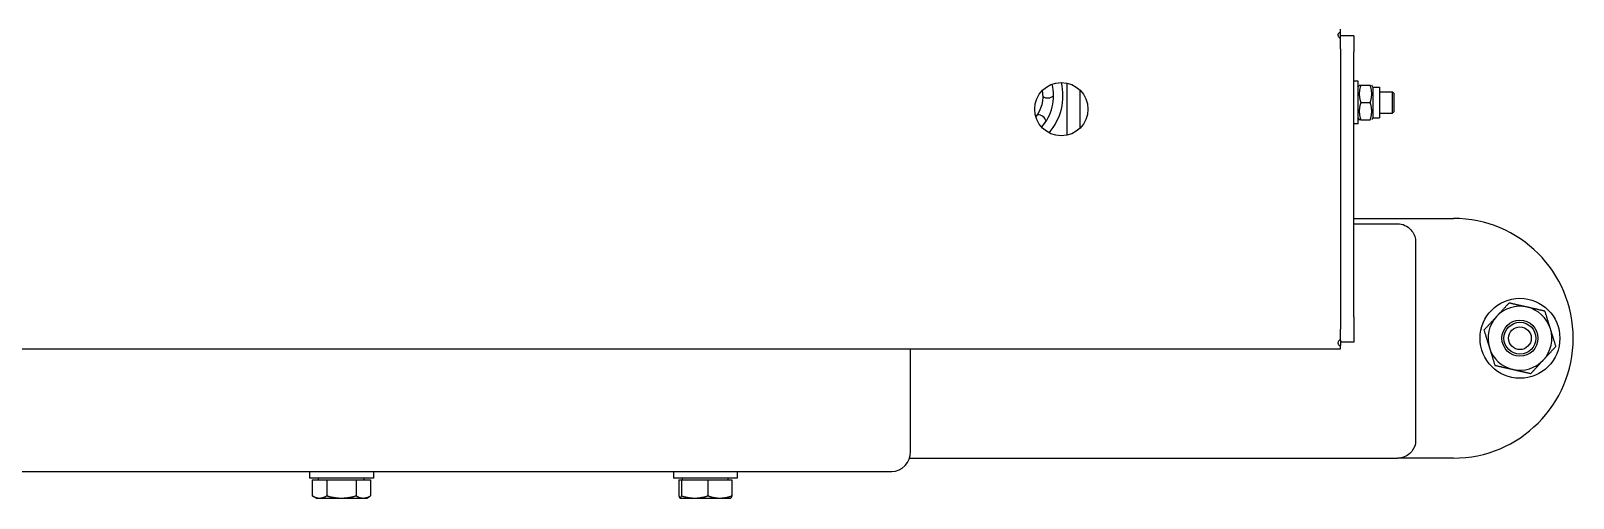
# Model space of a CAD drawing. Extents: x -3873 to 164127, y 7129 to 96529.
# Drawn here: x 54621 to 55201, y 42105 to 42281 of the extents above; entities that cross this region are included whole.
import ezdxf

# ---------------------------------------------------------------- set-up
doc = ezdxf.new("R2010")
doc.units = 0
doc.layers.add('KROMEKA', color=1, linetype='CONTINUOUS')
doc.layers.add('LAYOUT Kromeka', color=1, linetype='CONTINUOUS', lineweight=5)

# ---------------------------------------------------------------- blocks, each defined once
blk = doc.blocks.new('KD21-ara_yolma-64')
at = {"layer": 'KROMEKA', "color": 0}
for p, q in [((142, 1490), (142, -760)), ((96, -175.61), (96, -591.29)), ((86, -374.88), (86.85, -373.41)), ((86, -374.88), (86, -376.15)), ((86, -376.15), (86, -384.38)), ((92.9, -373.41), (86.85, -373.41)), ((92.9, -373.41), (92.9, -378.89)), ((92.9, -375.78), (93.5, -375.78)), ((93.5, -396.38), (93.5, -372.38)), ((96, -372.38), (93.5, -372.38)), ((92.9, -378.89), (86.85, -378.89)), ((92.9, -378.89), (92.9, -389.86)), ((86, -384.38), (86, -392.61)), ((86, -392.61), (86, -393.88)), ((86, -393.88), (86.85, -395.35)), ((92.9, -389.86), (86.85, -389.86)), ((92.9, -389.86), (92.9, -395.35)), ((92.9, -392.98), (93.5, -392.98)), ((92.9, -395.35), (86.85, -395.35)), ((96, -396.38), (93.5, -396.38)), ((93.5, -533.19), (93.5, -509.19)), ((96, -509.19), (93.5, -509.19)), ((86, -511.69), (86.02, -511.65)), ((86, -511.69), (86, -511.72)), ((86, -511.72), (86, -517.19)), ((92.9, -511.24), (86.85, -511.24)), ((92.9, -512.21), (86.85, -512.21)), ((92.9, -511.24), (92.9, -512.21)), ((92.9, -512.21), (92.9, -522.16)), ((92.9, -512.59), (93.5, -512.59)), ((86, -517.19), (86, -526.65)), ((86, -526.65), (86, -530.69)), ((92.9, -522.16), (86.85, -522.16)), ((92.9, -522.16), (92.9, -531.14)), ((86, -530.69), (86.02, -530.72)), ((92.9, -531.14), (86.85, -531.14)), ((92.9, -529.79), (93.5, -529.79)), ((96, -533.19), (93.5, -533.19)), ((101, -597.93), (101, -781.36)), ((103.5, -598.33), (142, -598.33)), ((241.78, -657.11), (222.22, -657.11)), ((224.96, -662.11), (239.04, -662.11)), ((142, -760), (143.23, -760)), ((145.32, -760), (143.23, -760)), ((144.5, -765), (144.5, -760)), ((154, -765), (144.5, -765)), ((145.32, -760), (149.4, -760)), ((254.6, -760), (149.4, -760)), ((154, -765), (253.5, -765)), ((189, -765), (189, -781.36)), ((191, -765), (191, -802.41)), ((226.5, -766.6), (226.5, -765)), ((242.5, -766.6), (242.5, -765)), ((259.5, -765), (253.5, -765)), ((254.6, -760), (258.68, -760)), ((258.68, -760), (260.77, -760)), ((259.5, -765), (259.5, -760)), ((260.77, -760), (262, -760)), ((226.5, -766.6), (242.5, -766.6)), ((228.7, -766.6), (228, -767)), ((228, -767.58), (228, -767)), ((228, -767.58), (228, -771.12)), ((234.5, -767.58), (234.5, -771.12)), ((240.3, -766.6), (241, -767)), ((241, -767), (241, -767.58)), ((241, -767.58), (241, -771.12)), ((228.7, -772.1), (228, -771.7)), ((240.3, -772.1), (228.7, -772.1)), ((228.7, -772.1), (228.7, -774.6)), ((240.3, -774.6), (228.7, -774.6)), ((230.5, -774.6), (230.5, -779.5)), ((238.5, -774.6), (238.5, -779.5)), ((240.3, -772.1), (241, -771.7)), ((240.3, -772.1), (240.3, -774.6)), ((101, -802.41), (101, -781.36)), ((230.5, -779.5), (238.5, -779.5)), ((231, -780), (230.5, -779.5)), ((238, -780), (231, -780)), ((238, -780), (238.5, -779.5)), ((182.6, -788.17), (107.4, -788.17))]:
    blk.add_line(p, q, dxfattribs=at)
for centre, radius in [((232, -655), 10), ((146, -827.41), 15), ((146, -827.41), 6.77), ((146, -827.41), 6), ((146, -827.41), 4.25)]:
    blk.add_circle(centre, radius, dxfattribs=at)
for centre, radius, start, end in [((237, -634.61), 17.48, 227.94324, 284.50553), ((226.62, -646.11), 3.3, 285.80648, 359.85997), ((237, -634.61), 13.52, 233.49796, 278.95081), ((239.52, -649.9), 3.3, 147.44395, 221.49744), ((237, -634.61), 21, 228.67462, 283.77415), ((146, -802.41), 45, 180, 0), ((146, -827.41), 12, 107.22996, 167.22996), ((146, -827.41), 12, 47.22996, 107.22996), ((146, -827.41), 12, 347.22996, 47.22996), ((146, -827.41), 12, 167.22996, 227.22996), ((146, -827.41), 12, 287.22996, 347.22996), ((146, -827.41), 12, 227.22996, 287.22996)]:
    blk.add_arc(centre, radius, start, end, dxfattribs=at)
blk.add_ellipse((103.5, -591.29), major_axis=(-7.5, 0), ratio=0.939693, start_param=0, end_param=1.570796, dxfattribs=at)
for points, weights in [([(86.85, -373.41), (86, -374.88), (86, -376.15)], [1, 1.0379548493, 1]), ([(86, -376.15), (86, -377.42), (86.85, -378.89)], [1, 1.0379548493, 1]), ([(86.85, -378.89), (86, -381.83), (86, -384.38)], [1, 1.0379548493, 1]), ([(86, -384.38), (86, -386.92), (86.85, -389.86)], [1, 1.0379548493, 1]), ([(86.85, -389.86), (86, -391.33), (86, -392.61)], [1, 1.0379548493, 1]), ([(86, -392.61), (86, -393.88), (86.85, -395.35)], [1, 1.0379548493, 1]), ([(86.85, -511.24), (86, -511.5), (86, -511.72)], [1, 1.0379548493, 1]), ([(86, -511.72), (86, -511.95), (86.85, -512.21)], [1, 1.0379548493, 1]), ([(86.85, -512.21), (86, -514.88), (86, -517.19)], [1, 1.0379548493, 1]), ([(86, -517.19), (86, -519.5), (86.85, -522.16)], [1, 1.0379548493, 1]), ([(86.85, -522.16), (86, -524.57), (86, -526.65)], [1, 1.0379548493, 1]), ([(86, -526.65), (86, -528.73), (86.85, -531.14)], [1, 1.0379548493, 1]), ([(86.85, -531.14), (86.13, -530.92), (86.02, -530.72)], [1, 1.03182361031, 1.01028159321]), ([(234.5, -767.58), (231.25, -766.5), (228, -767.58)], [1, 1.15470053838, 1]), ([(241, -767.58), (237.75, -766.5), (234.5, -767.58)], [1, 1.15470053838, 1]), ([(228, -771.12), (231.25, -772.2), (234.5, -771.12)], [1, 1.15470053838, 1]), ([(234.5, -771.12), (237.75, -772.2), (241, -771.12)], [1, 1.15470053838, 1]), ([(142.45, -815.95), (139.37, -816.9), (135.83, -818)], [1, 1.0379548495, 1]), ([(149.06, -813.89), (145.52, -814.99), (142.45, -815.95)], [1, 1.0379548495, 1]), ([(154.15, -818.6), (151.79, -816.42), (149.06, -813.89)], [1, 1.0379548495, 1]), ([(135.83, -818), (135.01, -821.62), (134.3, -824.76)], [1, 1.0379548495, 1]), ([(159.23, -823.3), (156.51, -820.78), (154.15, -818.6)], [1, 1.0379548495, 1]), ([(134.3, -824.76), (133.59, -827.89), (132.77, -831.51)], [1, 1.0379548495, 1]), ([(157.7, -830.06), (158.41, -826.92), (159.23, -823.3)], [1, 1.0379548495, 1]), ([(132.77, -831.51), (135.49, -834.03), (137.85, -836.22)], [1, 1.0379548495, 1]), ([(156.17, -836.82), (156.99, -833.2), (157.7, -830.06)], [1, 1.0379548495, 1]), ([(137.85, -836.22), (140.21, -838.4), (142.94, -840.92)], [1, 1.0379548495, 1]), ([(142.94, -840.92), (146.48, -839.82), (149.55, -838.87)], [1, 1.0379548495, 1]), ([(149.55, -838.87), (152.63, -837.92), (156.17, -836.82)], [1, 1.0379548495, 1])]:
    blk.add_rational_spline(points, weights, degree=2, dxfattribs=at)
for points, knots in [([(145.32, -760), (145.32, -759.95), (145.31, -759.87), (145.27, -759.73), (145.25, -759.67), (145.19, -759.55), (145.15, -759.49), (145.04, -759.35), (144.95, -759.27), (144.73, -759.13), (144.6, -759.07), (144.36, -759.01), (144.25, -759), (144.03, -759), (143.92, -759.02), (143.67, -759.11), (143.55, -759.2), (143.4, -759.39), (143.35, -759.48), (143.28, -759.63), (143.27, -759.69), (143.23, -759.86), (143.23, -759.94), (143.23, -760)], [0, 0, 0, 0, 0.0158145, 0.0158145, 0.0263941, 0.0263941, 0.0394621, 0.0394621, 0.0602581, 0.0602581, 0.084575, 0.084575, 0.1060741, 0.1060741, 0.1288015, 0.1288015, 0.161467, 0.161467, 0.1807716, 0.1807716, 0.1920704, 0.1920704, 0.2095497, 0.2095497, 0.2095497, 0.2095497]), ([(260.77, -760), (260.77, -759.95), (260.77, -759.87), (260.74, -759.73), (260.73, -759.67), (260.69, -759.55), (260.66, -759.49), (260.58, -759.35), (260.51, -759.27), (260.34, -759.13), (260.23, -759.07), (260.02, -759.01), (259.92, -759), (259.7, -759), (259.58, -759.02), (259.29, -759.11), (259.14, -759.2), (258.93, -759.39), (258.86, -759.48), (258.77, -759.63), (258.74, -759.69), (258.69, -759.86), (258.68, -759.94), (258.68, -760)], [0, 0, 0, 0, 0.0158145, 0.0158145, 0.0263941, 0.0263941, 0.0394621, 0.0394621, 0.0602581, 0.0602581, 0.084575, 0.084575, 0.1060741, 0.1060741, 0.1288015, 0.1288015, 0.161467, 0.161467, 0.1807716, 0.1807716, 0.1920704, 0.1920704, 0.2095497, 0.2095497, 0.2095497, 0.2095497]), ([(107.4, -788.17), (106.05, -788.17), (104.77, -787.69), (103.4, -786.66), (103.09, -786.36), (101.66, -784.77), (101, -783.06), (101, -781.36)], [0, 0, 0, 0, 0.375, 0.375, 0.5, 0.5, 1, 1, 1, 1]), ([(189, -781.36), (189, -783.27), (188.12, -785.17), (186.68, -786.44), (185.54, -787.44), (184.07, -788.05), (182.6, -788.17)], [0, 0, 0, 0, 0.880352, 0.880352, 0.880352, 1.570796, 1.570796, 1.570796, 1.570796])]:
    blk.add_open_spline(points, degree=3, knots=knots, dxfattribs=at)

msp = doc.modelspace()

# ---------------------------------------------------------------- block references
at = {"layer": 'LAYOUT Kromeka', "ltscale": 20, "rotation": 89.99999999999999}
msp.add_blockref('KD21-ara_yolma-64', (54353.46, 42019.41), dxfattribs=at)

doc.saveas('drawing.dxf')
